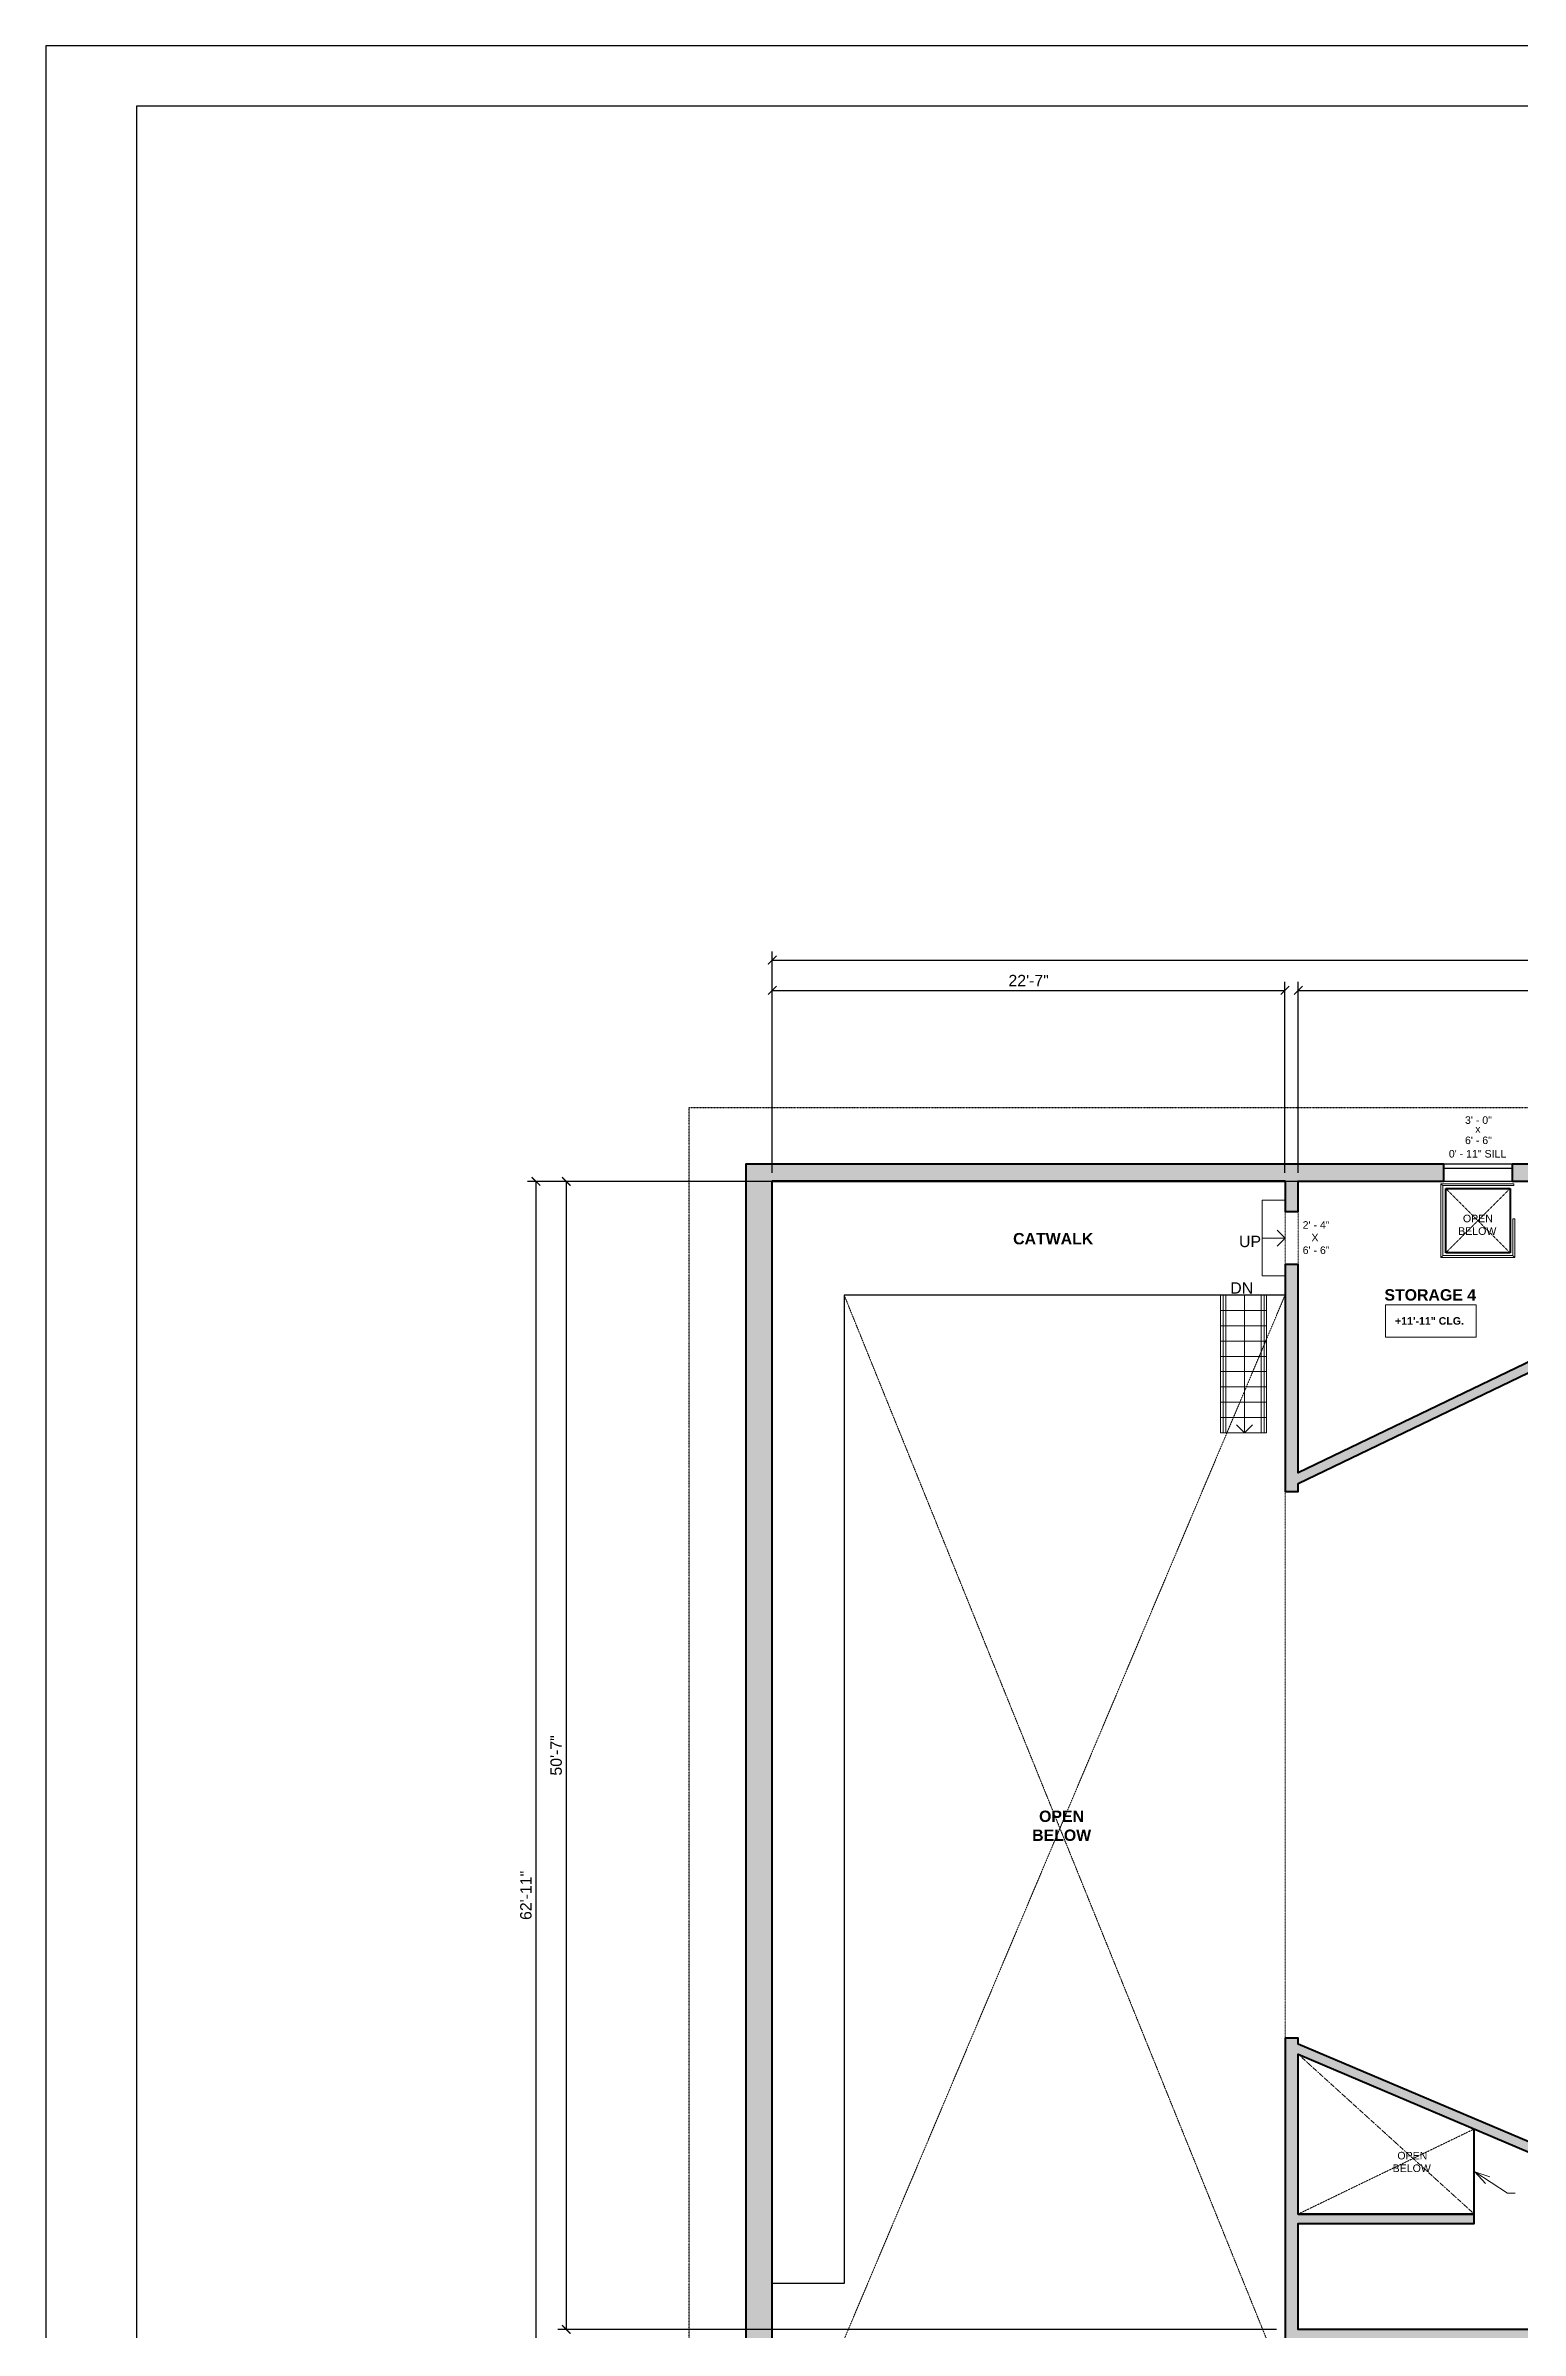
# Model space of a CAD drawing. Header units: inches. Extents: x -2078 to 106214, y -964 to 6385.
# Drawn here: x 39518 to 40297, y 4025 to 5233 of the extents above; entities that cross this region are included whole.
import ezdxf

# ---------------------------------------------------------------- set-up
doc = ezdxf.new("R2010")
doc.units = ezdxf.units.IN
doc.header["$MEASUREMENT"] = 0
doc.linetypes.add('HIDDEN2', pattern=[0.1875, 0.125, -0.0625])
for name, color, linetype, lineweight in [('A-ANNO', 2, 'Continuous', 5), ('A-ANNO-DIMS', 1, 'Continuous', 9), ('A-DETAIL-1', 4, 'Continuous', 40), ('A-DETAIL-2', 20, 'Continuous', 25), ('A-DETAIL-3', 40, 'Continuous', 15), ('A-DETL-THIN', 151, 'Continuous', 9), ('A-DOOR', 1, 'Continuous', 18), ('A-HIDDEN', 2, 'HIDDEN2', 18), ('A-RAILING', 4, 'Continuous', 9), ('A-STRS', 4, 'Continuous', 9), ('A-WALL', 3, 'Continuous', 40)]:
    doc.layers.add(name, color=color, linetype=linetype, lineweight=lineweight)
doc.layers.add('A-HATCH', color=9, linetype='Continuous')
doc.layers.add('A-TB', color=7, linetype='Continuous')
doc.styles.add('Arial', font='arial.ttf')
doc.styles.add('Arial_1', font='arial.ttf', dxfattribs={"height": 0.0625})
doc.styles.add('Arial_2', font='arial.ttf', dxfattribs={"height": 3})
doc.styles.add('Arial_B', font='arialbd.ttf', dxfattribs={"height": 4.5})
doc.styles.add('Arial_B_1', font='arialbd.ttf', dxfattribs={"height": 3})
doc.styles.add('JC', font='arial.ttf', dxfattribs={"height": 0.125})
doc.dimstyles.new('JC-DIMS', dxfattribs={"dimtxt": 0.125, "dimasz": 0.09375, "dimexe": 0.09375, "dimexo": 0.09375, "dimgap": 0.046875, "dimtad": 1, "dimdec": 1, "dimzin": 0, "dimdsep": 46, "dimlunit": 4, "dimtxsty": 'JC', "dimblk": 'ARCHTICK', "dimcen": 0.09, "dimclrd": 1, "dimclre": 1, "dimclrt": 256, "dimadec": 0, "dimazin": 0, "dimtfac": 1, "dimtdec": 1, "dimtofl": 0, "dimtmove": 1, "dimatfit": 3, "dimfxl": 1, "dimtolj": 1, "dimtzin": 0, "dimarcsym": 0})

# ---------------------------------------------------------------- blocks, each defined once
blk = doc.blocks.new('Top Rail Type - Top Rail_Internal_-1581759-4-2nd Floor - Auditorium')
at = {"layer": 'A-RAILING'}
for p, q in [((-1292.6, -380.7), (-1292.8, -380.7)), ((-1292.8, -453.4), (-1292.6, -453.4))]:
    blk.add_line(p, q, dxfattribs=at)
blk = doc.blocks.new('Top Rail Type - Top Rail_Internal_-V5-4-2nd Floor - Auditorium')
at = {"layer": 'A-RAILING'}
for p, q in [((-1291.9, -380.7), (-1293.4, -380.7)), ((-1293.4, -380.7), (-1293.4, -453.4)), ((-1291.9, -380.7), (-1291.9, -453.4)), ((-1291.9, -453.4), (-1293.4, -453.4))]:
    blk.add_line(p, q, dxfattribs=at)
blk = doc.blocks.new('Top Rail Type - Top Rail_Internal_-1581805-4-2nd Floor - Auditorium')
at = {"layer": 'A-RAILING'}
for p, q in [((-1272.3, -380.7), (-1272.5, -380.7)), ((-1272.5, -453.4), (-1272.3, -453.4))]:
    blk.add_line(p, q, dxfattribs=at)
blk = doc.blocks.new('Top Rail Type - Top Rail_Internal_-V6-4-2nd Floor - Auditorium')
at = {"layer": 'A-RAILING'}
for p, q in [((-1273.2, -380.7), (-1271.7, -380.7)), ((-1273.2, -453.4), (-1273.2, -380.7)), ((-1271.7, -453.4), (-1271.7, -380.7)), ((-1273.2, -453.4), (-1271.7, -453.4))]:
    blk.add_line(p, q, dxfattribs=at)
blk = doc.blocks.new('JC_OPENING DOOR - OPENING DOOR-1582956-4-2nd Floor - Auditorium')
at = {"linetype": 'HIDDEN2'}
for p, q in [((13.7, 3.5), (-14.3, 3.5)), ((-14.3, -3.5), (13.7, -3.5))]:
    blk.add_line(p, q, dxfattribs=at)
for p, q in [((-14.3, 3.5), (-14.3, -3.5)), ((13.7, -3.5), (13.7, 3.5))]:
    blk.add_line(p, q)
blk = doc.blocks.new('Railing - Railing-1583468-4-2nd Floor - Auditorium')
at = {"layer": 'A-RAILING'}
for p, q in [((-1178.2, -321.7), (-1178.2, -360.7)), ((-1139.7, -321.7), (-1178.2, -321.7)), ((-1177.2, -359.7), (-1177.2, -322.7)), ((-1177.2, -322.7), (-1139.7, -322.7)), ((-1139.7, -322.7), (-1139.7, -321.7)), ((-1140.2, -340.2), (-1140.2, -359.7)), ((-1139.2, -340.2), (-1140.2, -340.2)), ((-1139.2, -360.7), (-1139.2, -340.2)), ((-1178.2, -360.7), (-1139.2, -360.7)), ((-1140.2, -359.7), (-1177.2, -359.7))]:
    blk.add_line(p, q, dxfattribs=at)
for points in [[(-1177.2, -322.7), (-1177.2, -322.7), (-1177.2, -322.7), (-1177.2, -322.7), (-1177.3, -322.7), (-1177.3, -322.7), (-1177.3, -322.6), (-1177.4, -322.6), (-1177.4, -322.6), (-1177.4, -322.5), (-1177.5, -322.5), (-1177.5, -322.4), (-1177.5, -322.4), (-1177.6, -322.4), (-1177.6, -322.3), (-1177.6, -322.3), (-1177.7, -322.3), (-1177.7, -322.2), (-1177.7, -322.2), (-1177.8, -322.2), (-1177.8, -322.1), (-1177.8, -322.1), (-1177.9, -322.1), (-1177.9, -322.1), (-1177.9, -322), (-1178, -322), (-1178, -322), (-1178, -321.9), (-1178, -321.9), (-1178.1, -321.9), (-1178.1, -321.8), (-1178.1, -321.8), (-1178.2, -321.8), (-1178.2, -321.8), (-1178.2, -321.7), (-1178.2, -321.7)], [(-1177.2, -359.7), (-1177.2, -359.7), (-1177.2, -359.8), (-1177.2, -359.8), (-1177.3, -359.8), (-1177.3, -359.8), (-1177.3, -359.9), (-1177.4, -359.9), (-1177.4, -359.9), (-1177.4, -360), (-1177.5, -360), (-1177.5, -360.1), (-1177.5, -360.1), (-1177.6, -360.1), (-1177.6, -360.1), (-1177.6, -360.2), (-1177.7, -360.2), (-1177.7, -360.2), (-1177.7, -360.3), (-1177.8, -360.3), (-1177.8, -360.3), (-1177.8, -360.4), (-1177.9, -360.4), (-1177.9, -360.4), (-1177.9, -360.5), (-1178, -360.5), (-1178, -360.5), (-1178, -360.6), (-1178, -360.6), (-1178.1, -360.6), (-1178.1, -360.7), (-1178.1, -360.7), (-1178.2, -360.7), (-1178.2, -360.7), (-1178.2, -360.7), (-1178.2, -360.7)], [(-1140.2, -359.7), (-1140.2, -359.7), (-1140.2, -359.8), (-1140.2, -359.8), (-1140.1, -359.8), (-1140.1, -359.8), (-1140.1, -359.9), (-1140, -359.9), (-1140, -359.9), (-1140, -360), (-1139.9, -360), (-1139.9, -360.1), (-1139.9, -360.1), (-1139.8, -360.1), (-1139.8, -360.1), (-1139.8, -360.2), (-1139.7, -360.2), (-1139.7, -360.2), (-1139.7, -360.3), (-1139.6, -360.3), (-1139.6, -360.3), (-1139.6, -360.4), (-1139.5, -360.4), (-1139.5, -360.4), (-1139.5, -360.5), (-1139.5, -360.5), (-1139.4, -360.5), (-1139.4, -360.6), (-1139.4, -360.6), (-1139.3, -360.6), (-1139.3, -360.7), (-1139.3, -360.7), (-1139.2, -360.7), (-1139.2, -360.7), (-1139.2, -360.7), (-1139.2, -360.7)]]:
    blk.add_open_spline(points, degree=3, knots=[0, 0, 0, 0, 0.083333, 0.125, 0.166667, 0.208333, 0.229167, 0.25, 0.291667, 0.333333, 0.354167, 0.375, 0.395833, 0.416667, 0.4375, 0.458333, 0.479167, 0.5, 0.520833, 0.541667, 0.5625, 0.583333, 0.604167, 0.625, 0.645833, 0.666667, 0.6875, 0.708333, 0.75, 0.770833, 0.791667, 0.833333, 0.875, 0.916667, 1, 1, 1, 1], dxfattribs=at)
blk = doc.blocks.new('JC_DOOR_SINGLE PANEL - SINGLE DOOR-1625275-4-2nd Floor - Auditorium')
at = {"layer": 'A-DOOR', "lineweight": 30}
for p, q in [((18, 4.5), (-18, 4.5)), ((-18, 2.5), (18, 2.5))]:
    blk.add_line(p, q, dxfattribs=at)
blk = doc.blocks.new('_ArchTick')
at = {"color": 0, "linetype": 'ByBlock', "const_width": 0.15}
blk.add_lwpolyline([(-0.5, -0.5), (0.5, 0.5)], dxfattribs=at)
blk = doc.blocks.new('*D1711')
at = {"layer": 'A-ANNO-DIMS', "color": 1, "lineweight": -2, "transparency": 16777216}
for p, q in [((39897.4, 4632.2), (39772.5, 4632.2)), ((39777, 4632.2), (39777, 3877.2)), ((40175.4, 3877.2), (39772.5, 3877.2))]:
    blk.add_line(p, q, dxfattribs=at)
at = {"layer": 'Defpoints', "color": 0, "transparency": 16777216}
for p in [(39901.9, 4632.2), (39777, 3877.2), (40179.9, 3877.2)]:
    blk.add_point(p, dxfattribs=at)
at = {"layer": 'A-ANNO-DIMS', "color": 1, "lineweight": -2, "transparency": 16777216, "xscale": 4.5, "yscale": 4.5, "zscale": 4.5}
for p, rotation in [((39777, 4632.2), 90), ((39777, 3877.2), 270)]:
    blk.add_blockref('_ArchTick', p, dxfattribs=dict(at, rotation=rotation))
at = {"layer": 'A-ANNO-DIMS', "color": 2, "transparency": 16777216, "insert": (39771.7, 4254.7), "char_height": 6, "width": 0.574, "attachment_point": 5, "rotation": 90, "style": 'JC'}
blk.add_mtext('\\A1;62\'-11"', dxfattribs=at)
blk = doc.blocks.new('*D1713')
at = {"layer": 'A-ANNO-DIMS', "color": 1, "lineweight": -2, "transparency": 16777216}
for p, q in [((40391.7, 4632.2), (39788.5, 4632.2)), ((39793, 4632.2), (39793, 4025.2)), ((40168.4, 4025.2), (39788.5, 4025.2))]:
    blk.add_line(p, q, dxfattribs=at)
at = {"layer": 'Defpoints', "color": 0, "transparency": 16777216}
for p in [(40396.2, 4632.2), (39793, 4025.2), (40172.9, 4025.2)]:
    blk.add_point(p, dxfattribs=at)
at = {"layer": 'A-ANNO-DIMS', "color": 1, "lineweight": -2, "transparency": 16777216, "xscale": 4.5, "yscale": 4.5, "zscale": 4.5}
for p, rotation in [((39793, 4632.2), 90), ((39793, 4025.2), 270)]:
    blk.add_blockref('_ArchTick', p, dxfattribs=dict(at, rotation=rotation))
at = {"layer": 'A-ANNO-DIMS', "color": 2, "transparency": 16777216, "insert": (39787.7, 4328.7), "char_height": 6, "width": 0.487, "attachment_point": 5, "rotation": 90, "style": 'JC'}
blk.add_mtext('\\A1;50\'-7"', dxfattribs=at)
blk = doc.blocks.new('*D1715')
at = {"layer": 'A-ANNO-DIMS', "color": 1, "lineweight": -2, "transparency": 16777216}
for p, q in [((39901.9, 4636.7), (39901.9, 4753.7)), ((39901.9, 4749.2), (41049.9, 4749.2)), ((41049.9, 4636.7), (41049.9, 4753.7))]:
    blk.add_line(p, q, dxfattribs=at)
at = {"layer": 'Defpoints', "color": 0, "transparency": 16777216}
for p in [(41049.9, 4749.2), (39901.9, 4632.2), (41049.9, 4632.2)]:
    blk.add_point(p, dxfattribs=at)
at = {"layer": 'A-ANNO-DIMS', "color": 1, "lineweight": -2, "transparency": 16777216, "xscale": 4.5, "yscale": 4.5, "zscale": 4.5, "rotation": 180}
blk.add_blockref('_ArchTick', (39901.9, 4749.2), dxfattribs=at)
at = {"layer": 'A-ANNO-DIMS', "color": 1, "lineweight": -2, "transparency": 16777216, "xscale": 4.5, "yscale": 4.5, "zscale": 4.5}
blk.add_blockref('_ArchTick', (41049.9, 4749.2), dxfattribs=at)
at = {"layer": 'A-ANNO-DIMS', "color": 2, "transparency": 16777216, "insert": (40475.9, 4754.5), "char_height": 6, "width": 0.487, "attachment_point": 5, "style": 'JC'}
blk.add_mtext('\\A1;95\'-8"', dxfattribs=at)
blk = doc.blocks.new('*D1725')
at = {"layer": 'A-ANNO-DIMS', "color": 1, "lineweight": -2, "transparency": 16777216}
for p, q in [((39901.9, 4636.7), (39901.9, 4737.7)), ((40172.9, 4636.7), (40172.9, 4737.7)), ((39901.9, 4733.2), (40172.9, 4733.2))]:
    blk.add_line(p, q, dxfattribs=at)
at = {"layer": 'Defpoints', "color": 0, "transparency": 16777216}
for p in [(40172.9, 4733.2), (39901.9, 4632.2), (40172.9, 4632.2)]:
    blk.add_point(p, dxfattribs=at)
at = {"layer": 'A-ANNO-DIMS', "color": 1, "lineweight": -2, "transparency": 16777216, "xscale": 4.5, "yscale": 4.5, "zscale": 4.5, "rotation": 180}
blk.add_blockref('_ArchTick', (39901.9, 4733.2), dxfattribs=at)
at = {"layer": 'A-ANNO-DIMS', "color": 1, "lineweight": -2, "transparency": 16777216, "xscale": 4.5, "yscale": 4.5, "zscale": 4.5}
blk.add_blockref('_ArchTick', (40172.9, 4733.2), dxfattribs=at)
at = {"layer": 'A-ANNO-DIMS', "color": 2, "transparency": 16777216, "insert": (40037.4, 4738.4), "char_height": 6, "width": 0.487, "attachment_point": 5, "style": 'JC'}
blk.add_mtext('\\A1;22\'-7"', dxfattribs=at)
blk = doc.blocks.new('JC- existing door Tag_quad - JC- existing door Tag_quad-839775-4-2nd Floor - Auditorium')
at = {"layer": 'A-ANNO', "insert": (-0.023, 0.038), "char_height": 0.0625, "width": 0.0505, "attachment_point": 1, "style": 'Arial_1', "bg_fill": 3, "box_fill_scale": 1.25, "bg_fill_color": 256, "bg_fill_true_color": 13158600, "bg_fill_transparency": 0}
blk.add_mtext('x', dxfattribs=at)
blk = doc.blocks.new('*D1727')
at = {"layer": 'A-ANNO-DIMS', "color": 1, "lineweight": -2, "transparency": 16777216}
for p, q in [((40179.9, 4636.7), (40179.9, 4737.7)), ((40465.9, 4636.7), (40465.9, 4737.7)), ((40179.9, 4733.2), (40465.9, 4733.2))]:
    blk.add_line(p, q, dxfattribs=at)
at = {"layer": 'Defpoints', "color": 0, "transparency": 16777216}
for p in [(40465.9, 4733.2), (40179.9, 4632.2), (40465.9, 4632.2)]:
    blk.add_point(p, dxfattribs=at)
at = {"layer": 'A-ANNO-DIMS', "color": 1, "lineweight": -2, "transparency": 16777216, "xscale": 4.5, "yscale": 4.5, "zscale": 4.5, "rotation": 180}
blk.add_blockref('_ArchTick', (40179.9, 4733.2), dxfattribs=at)
at = {"layer": 'A-ANNO-DIMS', "color": 1, "lineweight": -2, "transparency": 16777216, "xscale": 4.5, "yscale": 4.5, "zscale": 4.5}
blk.add_blockref('_ArchTick', (40465.9, 4733.2), dxfattribs=at)
at = {"layer": 'A-ANNO-DIMS', "color": 2, "transparency": 16777216, "insert": (40322.9, 4738.5), "char_height": 6, "width": 0.574, "attachment_point": 5, "style": 'JC'}
blk.add_mtext('\\A1;23\'-10"', dxfattribs=at)
blk = doc.blocks.new('JC_TB_48x36 - JC_TB_4836-1441736-Floor Plans')
at = {"layer": 'A-TB'}
for p, q in [((-0.003, 24.012), (-0.003, -11.988)), ((47.997, 24.012), (-0.003, 24.012)), ((0.747, 23.512), (0.747, -11.488)), ((47.497, 23.512), (0.747, 23.512))]:
    blk.add_line(p, q, dxfattribs=at)

msp = doc.modelspace()

# ---------------------------------------------------------------- hatches: boundary and pattern name
at = {"layer": 'A-HATCH'}
h = msp.add_hatch(color=256, dxfattribs=at)
h.dxf.hatch_style = 1
h.paths.add_polyline_path([(41134.919, 3936.9), (41134.919, 3947.237), (41218.919, 3947.237), (41218.919, 3935.361, -0.07180435), (41245.836, 3917.904), (41249.532, 3921.313), (41254.544, 3935.085), (41227.392, 3962.237), (41134.919, 3962.237), (41134.919, 4027.237), (41062.919, 4027.237), (41062.919, 4602.749), (41058.919, 4602.749), (41058.919, 4641.249), (40292.919, 4641.249), (40292.919, 4632.249), (40465.919, 4632.249), (40465.919, 4615.759), (40355.26, 4562.476), (40357.429, 4557.971), (40511.692, 4632.249), (41049.919, 4632.249), (41049.919, 4420.243), (41018.596, 4420.243), (40958.169, 4477.243), (40951.919, 4477.243), (40951.919, 4390.743), (40959.919, 4390.743), (40959.919, 4415.243), (41049.919, 4415.243), (41049.919, 4248.243), (40959.919, 4248.243), (40959.919, 4272.743), (40951.919, 4272.743), (40951.919, 4185.743), (40959.419, 4185.743), (41018.62, 4243.243), (41049.919, 4243.243), (41049.919, 4025.237), (40535.367, 4025.237), (40360.165, 4099.606), (40358.211, 4095.004), (40465.919, 4049.284), (40465.919, 4025.237), (40179.919, 4025.237), (40179.919, 4081.237), (40272.919, 4081.237), (40272.919, 4086.237), (40179.919, 4086.237), (40179.919, 4170.684), (40334.278, 4105.163), (40336.232, 4109.765), (40179.919, 4176.116), (40179.919, 4179.237), (40172.919, 4179.237), (40172.919, 3964.237), (40163.919, 3964.237), (40163.919, 3960.237), (40172.919, 3960.237), (40172.919, 3884.237), (39901.919, 3884.237), (39901.919, 3924.619), (39960.413, 3978.237), (39982.919, 3978.237), (39982.919, 3982.237), (39958.857, 3982.237), (39901.919, 3930.046), (39901.919, 4632.249), (40172.919, 4632.249), (40172.919, 4616.249), (40179.919, 4616.249), (40179.919, 4632.249), (40256.919, 4632.249), (40256.919, 4641.249), (39887.919, 4641.249), (39887.919, 3870.237), (40391.669, 3870.237), (40391.669, 3877.237), (40310.919, 3877.237), (40310.919, 3884.237), (40305.919, 3884.237), (40305.919, 3877.237), (40179.919, 3877.237), (40179.919, 4018.237), (40305.919, 4018.237), (40305.919, 4017.237), (40310.919, 4017.237), (40310.919, 4018.237), (40677.919, 4018.237), (40677.919, 3917.237), (40682.919, 3917.237), (40682.919, 4018.237), (41056.94, 4018.237), (41056.94, 4010.237), (41061.94, 4010.237), (41061.94, 4017.237), (41124.919, 4017.237), (41124.919, 3964.599), (41061.94, 3901.62), (41061.94, 3980.237), (41056.94, 3980.237), (41056.94, 3896.62), (41051.558, 3891.237), (41023.873, 3891.237), (41023.873, 3877.237), (40960.191, 3877.237), (40960.191, 3870.237), (41049.7, 3870.237), (41049.7, 3857.409), (41054.7, 3857.409), (41054.7, 3860.409), (41070.7, 3860.409, -0.01218288), (41071.865, 3865.409)])

# ---------------------------------------------------------------- linework, layer by layer
at = {"layer": 'A-ANNO'}
for p, q in [((40160.919, 4602.249), (40172.925, 4602.249)), ((40172.925, 4602.249), (40168.683, 4606.492)), ((40172.925, 4602.249), (40168.683, 4598.007)), ((40151.51, 4499.282), (40151.51, 4572.011)), ((40151.51, 4499.282), (40147.267, 4503.524)), ((40151.51, 4499.282), (40155.752, 4503.524)), ((40273.304, 4108.548), (40281.173, 4105.963)), ((40273.304, 4108.548), (40278.826, 4102.375)), ((40273.304, 4108.548), (40290.474, 4097.319)), ((40290.474, 4097.319), (40294.474, 4097.319))]:
    msp.add_line(p, q, dxfattribs=at)
at = {"layer": 'A-ANNO', "flags": 128}
msp.add_lwpolyline([(40225.94, 4566.883), (40274.025, 4566.883), (40274.025, 4549.815), (40225.94, 4549.815)], close=True, dxfattribs=at)
at = {"layer": 'A-DETAIL-1', "lineweight": 60}
for p, q in [((40257.85, 4628.437), (40291.85, 4628.437)), ((40257.85, 4594.437), (40257.85, 4628.437)), ((40291.85, 4628.437), (40291.85, 4594.437)), ((40291.85, 4594.437), (40257.85, 4594.437)), ((40272.919, 4086.237), (40272.919, 4131.208))]:
    msp.add_line(p, q, dxfattribs=at)
at = {"layer": 'A-DETAIL-2'}
for p, q in [((39939.919, 4572.011), (39939.919, 4049.487)), ((40172.919, 4572.011), (39939.919, 4572.011)), ((39939.919, 4049.487), (39901.919, 4049.487))]:
    msp.add_line(p, q, dxfattribs=at)
at = {"layer": 'A-DETAIL-3', "lineweight": 9}
for p, q in [((40172.919, 4622.249), (40160.919, 4622.249)), ((40160.919, 4622.249), (40160.919, 4582.249)), ((40160.919, 4582.249), (40172.919, 4582.249))]:
    msp.add_line(p, q, dxfattribs=at)
at = {"layer": 'A-DETL-THIN'}
msp.add_line((40179.919, 4179.237), (40172.919, 4179.237), dxfattribs=at)
at = {"layer": 'A-HIDDEN', "lineweight": 9}
for p, q in [((40257.85, 4594.437), (40291.85, 4628.437)), ((40257.85, 4628.437), (40291.85, 4594.437)), ((40172.919, 4572.011), (39901.919, 3930.046)), ((40172.919, 3996.006), (39939.919, 4572.011)), ((40172.919, 4468.261), (40172.919, 4179.237)), ((40272.919, 4086.237), (40179.919, 4170.684)), ((40179.919, 4086.237), (40272.919, 4131.208))]:
    msp.add_line(p, q, dxfattribs=at)
at = {"layer": 'A-STRS', "lineweight": 9}
for p, q in [((40138.885, 4499.282), (40138.885, 4572.011)), ((40163.135, 4499.282), (40163.135, 4572.011)), ((40163.135, 4563.93), (40138.885, 4563.93)), ((40163.135, 4555.849), (40138.885, 4555.849)), ((40163.135, 4547.768), (40138.885, 4547.768)), ((40163.135, 4539.687), (40138.885, 4539.687)), ((40163.135, 4531.606), (40138.885, 4531.606)), ((40163.135, 4523.525), (40138.885, 4523.525)), ((40163.135, 4515.444), (40138.885, 4515.444)), ((40163.135, 4507.363), (40138.885, 4507.363)), ((40163.135, 4499.282), (40138.885, 4499.282))]:
    msp.add_line(p, q, dxfattribs=at)
at = {"layer": 'A-WALL', "lineweight": 60}
msp.add_line((40179.919, 4632.249), (40256.919, 4632.249), dxfattribs=at)

# ---------------------------------------------------------------- block references
at = {"layer": 'A-DOOR'}
msp.add_blockref('JC_DOOR_SINGLE PANEL - SINGLE DOOR-1625275-4-2nd Floor - Auditorium', (40274.919, 4636.749), dxfattribs=at)
at = {"layer": 'A-DOOR', "rotation": 270}
msp.add_blockref('JC_OPENING DOOR - OPENING DOOR-1582956-4-2nd Floor - Auditorium', (40176.419, 4601.927), dxfattribs=at)
at = {"layer": 'A-RAILING'}
for name in ['Railing - Railing-1583468-4-2nd Floor - Auditorium', 'Top Rail Type - Top Rail_Internal_-V5-4-2nd Floor - Auditorium', 'Top Rail Type - Top Rail_Internal_-1581759-4-2nd Floor - Auditorium', 'Top Rail Type - Top Rail_Internal_-V6-4-2nd Floor - Auditorium', 'Top Rail Type - Top Rail_Internal_-1581805-4-2nd Floor - Auditorium']:
    msp.add_blockref(name, (41433.553, 4952.684), dxfattribs=at)

# ---------------------------------------------------------------- texts
at = {"layer": 'A-ANNO', "insert": (40268.033, 4666.608), "char_height": 4, "width": 17.978, "attachment_point": 1, "style": 'Arial_2', "bg_fill": 3, "box_fill_scale": 1.25, "bg_fill_color": 256, "bg_fill_true_color": 13158600, "bg_fill_transparency": 0}
msp.add_mtext('3\' - 0"', dxfattribs=at)
at = {"layer": 'A-ANNO', "attachment_point": 1}
for s, insert, char_height, width, style in [('OPEN', (40266.939, 4614.596), 4, 19.796, 'Arial_2'), ('CATWALK', (40029.199, 4604.916), 6, 51.308, 'Arial_B'), ('UP', (40148.607, 4603.457), 6, 14.342, 'Arial'), ('2\' - 4" ', (40182.225, 4611.145), 4, 19.998, 'Arial_2'), ('   X ', (40182.225, 4604.478), 4, 12.726, 'Arial_2'), ('BELOW', (40264.439, 4607.93), 4, 25.856, 'Arial_2'), ('6\' - 6"', (40182.225, 4597.812), 4, 17.978, 'Arial_2'), ('DN', (40143.955, 4578.863), 6, 14.948, 'Arial'), ('STORAGE 4', (40225.445, 4575.189), 6, 59.388, 'Arial_B'), ('+11\'-11" CLG.', (40231.06, 4560.43), 4, 45.652, 'Arial_B_1'), ('BELOW', (40039.254, 4289.512), 6, 38.178, 'Arial_B'), ('OPEN', (40042.921, 4299.512), 6, 29.29, 'Arial_B'), ('OPEN', (40232.29, 4119.105), 4, 19.796, 'Arial_2'), ('BELOW', (40229.79, 4112.438), 4, 25.856, 'Arial_2')]:
    msp.add_mtext(s, dxfattribs=dict(at, insert=insert, char_height=char_height, width=width, style=style))

# ---------------------------------------------------------------- dimensions: what is measured, and where the dimension line sits
at = {"layer": 'A-ANNO-DIMS'}
dim = msp.add_linear_dim(base=(40172.919, 4733.183), p1=(39901.919, 4632.249), p2=(40172.919, 4632.249), dimstyle='JC-DIMS', override={"dimclrt": 2}, dxfattribs=at)
dim.commit()
dim.dimension.update_dxf_attribs({"geometry": '*D1725', "text_midpoint": (40037.419, 4738.445)})
for base, p1, p2, picture, middle in [((39777.028, 3877.237), (39901.919, 4632.249), (40179.919, 3877.237), '*D1711', (39771.715, 4254.743)), ((39793.028, 4025.237), (40396.171, 4632.249), (40172.919, 4025.237), '*D1713', (39787.715, 4328.743))]:
    dim = msp.add_linear_dim(base=base, p1=p1, p2=p2, angle=90, dimstyle='JC-DIMS', override={"dimclrt": 2}, dxfattribs=at)
    dim.commit()
    dim.dimension.update_dxf_attribs({"geometry": picture, "text_midpoint": middle})

# ---------------------------------------------------------------- next in the draw order: texts
at = {"layer": 'A-ANNO', "insert": (40268.033, 4655.926), "char_height": 4, "width": 17.978, "attachment_point": 1, "style": 'Arial_2', "bg_fill": 3, "box_fill_scale": 1.25, "bg_fill_color": 256, "bg_fill_true_color": 13158600, "bg_fill_transparency": 0}
msp.add_mtext('6\' - 6"', dxfattribs=at)

# ---------------------------------------------------------------- next in the draw order: texts
at = {"layer": 'A-ANNO', "insert": (40259.488, 4648.8), "char_height": 4, "width": 37.976, "attachment_point": 1, "style": 'Arial_2'}
msp.add_mtext('0\' - 11" SILL', dxfattribs=at)

# ---------------------------------------------------------------- next in the draw order: dimensions: what is measured, and where the dimension line sits
at = {"layer": 'A-ANNO-DIMS'}
dim = msp.add_linear_dim(base=(41049.919, 4749.183), p1=(39901.919, 4632.249), p2=(41049.919, 4632.249), dimstyle='JC-DIMS', override={"dimclrt": 2}, dxfattribs=at)
dim.commit()
dim.dimension.update_dxf_attribs({"geometry": '*D1715', "text_midpoint": (40475.919, 4754.496)})

# ---------------------------------------------------------------- next in the draw order: block references
at = {"layer": 'A-ANNO', "xscale": 64, "yscale": 64, "zscale": 64}
msp.add_blockref('JC- existing door Tag_quad - JC- existing door Tag_quad-839775-4-2nd Floor - Auditorium', (40274.919, 4659.47), dxfattribs=at)

# ---------------------------------------------------------------- next in the draw order: dimensions: what is measured, and where the dimension line sits
at = {"layer": 'A-ANNO-DIMS'}
dim = msp.add_linear_dim(base=(40465.919, 4733.183), p1=(40179.919, 4632.249), p2=(40465.919, 4632.249), dimstyle='JC-DIMS', override={"dimclrt": 2}, dxfattribs=at)
dim.commit()
dim.dimension.update_dxf_attribs({"geometry": '*D1727', "text_midpoint": (40322.919, 4738.498)})

# ---------------------------------------------------------------- next in the draw order: block references
at = {"layer": 'A-TB', "xscale": 64, "yscale": 64, "zscale": 64}
msp.add_blockref('JC_TB_48x36 - JC_TB_4836-1441736-Floor Plans', (39518.08, 3695.863), dxfattribs=at)

# ---------------------------------------------------------------- next in the draw order: hatches: boundary and pattern name
at = {"layer": 'A-HATCH'}
h = msp.add_hatch(color=256, dxfattribs=at)
h.dxf.hatch_style = 1
h.paths.add_polyline_path([(40179.919, 4472.499), (40334.003, 4546.691), (40331.834, 4551.196), (40179.919, 4478.049), (40179.919, 4588.249), (40172.919, 4588.249), (40172.919, 4468.261), (40179.919, 4468.261)])

# ---------------------------------------------------------------- next in the draw order: linework, layer by layer
at = {"layer": 'A-HIDDEN', "lineweight": 30}
msp.add_lwpolyline([(41032.577, 3840.286), (39857.919, 3840.237), (39857.919, 4671.249), (41058.919, 4671.249)], dxfattribs=at)
at = {"layer": 'A-WALL'}
for points in [[(40172.919, 4632.249), (39901.919, 4632.249), (40172.919, 4632.249), (40172.919, 4616.249), (40179.919, 4616.249), (40179.919, 4632.249), (40256.919, 4632.249), (40256.919, 4641.249), (39887.919, 4641.249), (39887.919, 3870.237)], [(41058.919, 4641.249), (40292.919, 4641.249), (40292.919, 4632.249), (40292.919, 4632.249), (40465.919, 4632.249)], [(39901.919, 3930.046), (39901.919, 4632.249)], [(40336.232, 4109.765), (40179.919, 4176.116), (40179.919, 4179.237), (40172.919, 4179.237), (40172.919, 3964.237)], [(40465.919, 4025.237), (40179.919, 4025.237), (40179.919, 4081.237), (40272.919, 4081.237), (40272.919, 4086.237), (40179.919, 4086.237), (40272.919, 4086.237), (40179.919, 4086.237), (40179.919, 4170.684), (40334.278, 4105.163)]]:
    msp.add_lwpolyline(points, dxfattribs=at)
msp.add_lwpolyline([(40179.919, 4472.499), (40334.003, 4546.691), (40331.834, 4551.196), (40179.919, 4478.049), (40179.919, 4588.249), (40172.919, 4588.249), (40172.919, 4468.261), (40179.919, 4468.261)], close=True, dxfattribs=at)

doc.saveas('drawing.dxf')
